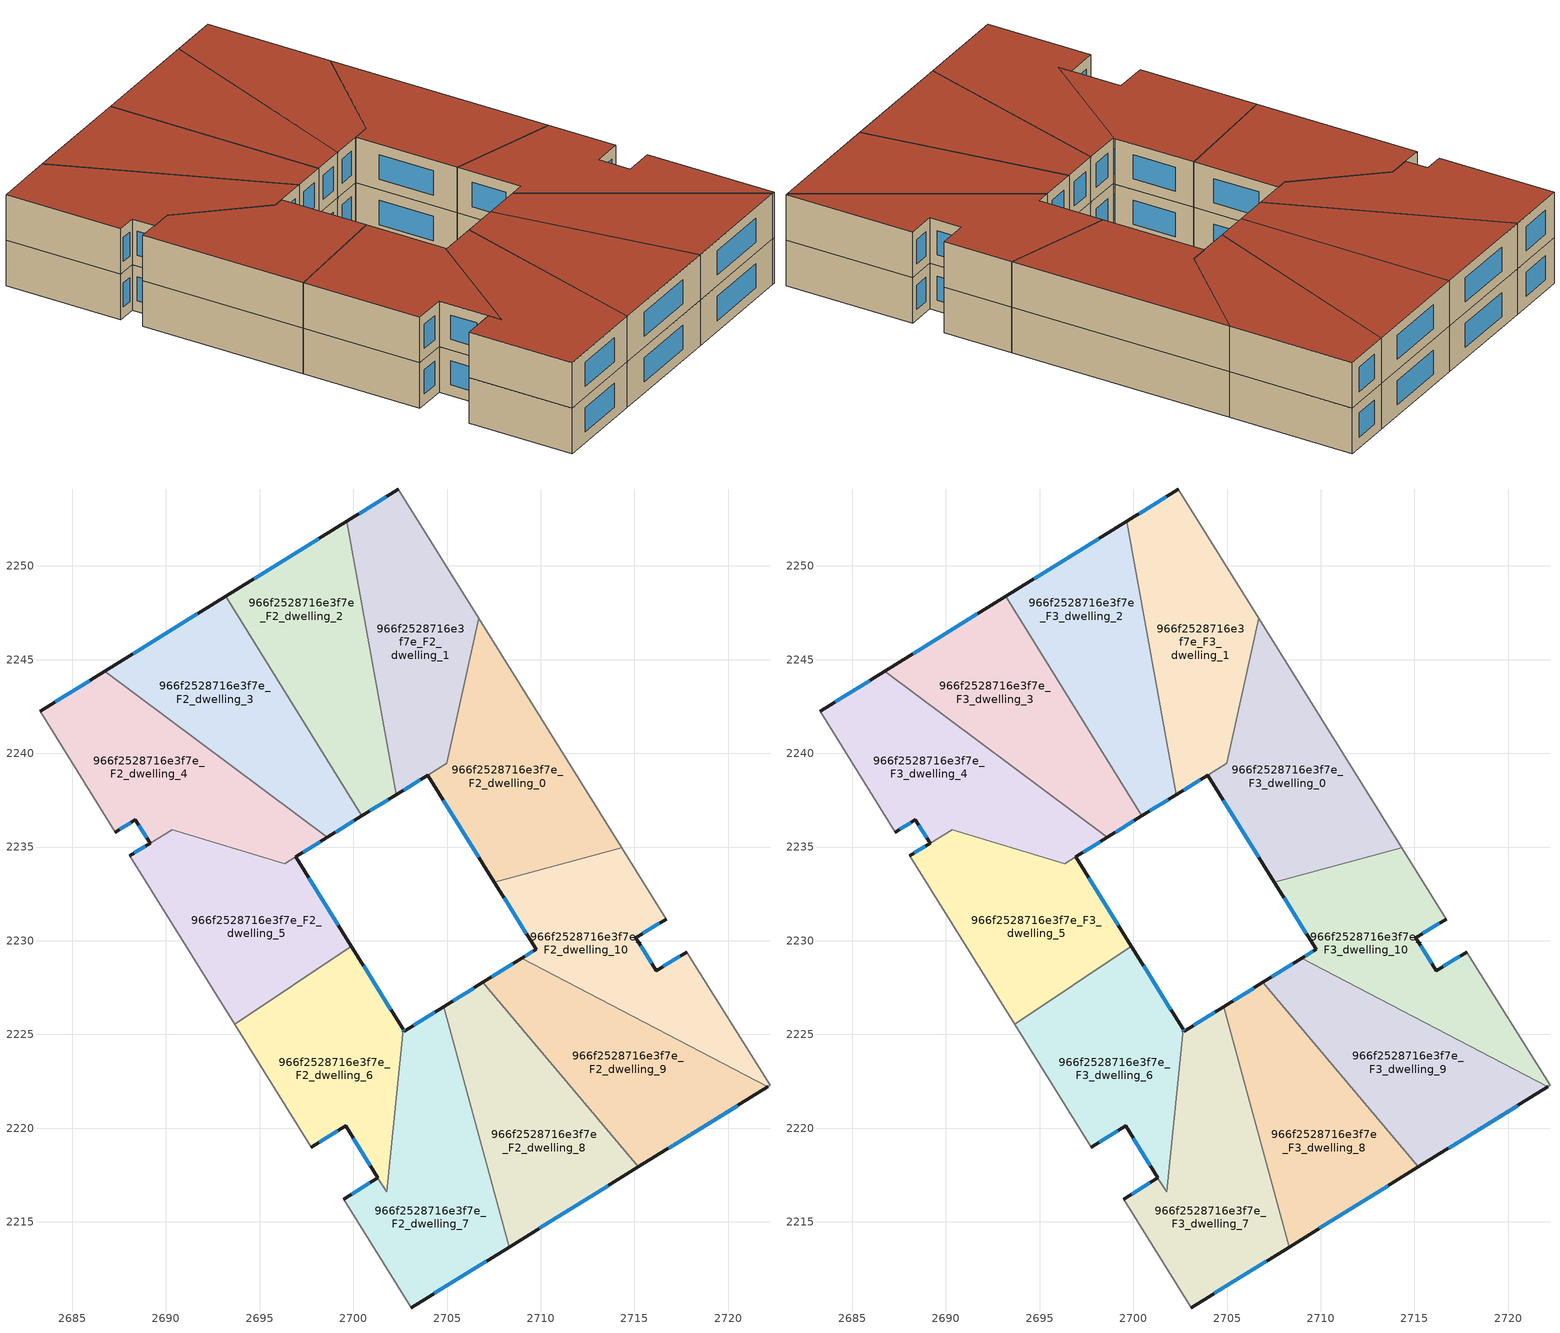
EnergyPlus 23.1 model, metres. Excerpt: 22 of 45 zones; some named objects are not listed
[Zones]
966f2528716e3f7e_F2_dwelling_0
 floor to 966f2528716e3f7e_F1_dwelling_0 (EU_floor_Construction): 2706.69,2247.22 2714.33,2234.95 2707.52,2233.13 2703.96,2238.83 2704.98,2239.47 z6
 wall outside (EU_wall_Construction): 2703.96,2238.83 2707.52,2233.13 z6:9
 wall adiabatic (EU_wall_Construction): 2714.33,2234.95 2706.69,2247.22 z6:9
 wall to 966f2528716e3f7e_F2_dwelling_10 (EU_wall_Construction): 2707.52,2233.13 2714.33,2234.95 z6:9
 wall to 966f2528716e3f7e_F2_dwelling_1 (EU_wall_Construction): 2706.69,2247.22 2704.98,2239.47 2703.96,2238.83 z6:9
 window (EU_Window_Construction): 2704.8,2237.49 2706.68,2234.47 z6.7:8.3
966f2528716e3f7e_F2_dwelling_1
 floor to 966f2528716e3f7e_F1_dwelling_1 (EU_floor_Construction): 2702.41,2254.09 2706.69,2247.22 2704.98,2239.47 2702.29,2237.8 2699.66,2252.38 z6
 wall outside (EU_wall_Construction): 2702.41,2254.09 2699.66,2252.38 / 2702.29,2237.8 2703.96,2238.84 z6:9
 wall to 966f2528716e3f7e_F2_dwelling_2 (EU_wall_Construction): 2699.66,2252.38 2702.29,2237.8 z6:9
 wall adiabatic (EU_wall_Construction): 2706.69,2247.22 2702.41,2254.09 z6:9
 window (EU_Window_Construction): 2701.76,2253.69 2700.3,2252.78 / 2702.68,2238.04 2703.57,2238.59 z6.7:8.3
966f2528716e3f7e_F2_dwelling_10
 floor to 966f2528716e3f7e_F1_dwelling_10 (EU_floor_Construction): 2716.69,2231.16 2715.07,2230.16 2716.16,2228.39 2717.79,2229.4 2722.23,2222.28 2722.12,2222.21 2708.98,2229.06 2709.75,2229.54 2707.52,2233.13 2714.33,2234.95 z6
 wall outside (EU_wall_Construction): 2707.52,2233.13 2709.75,2229.54 2708.98,2229.06 / 2717.79,2229.4 2716.16,2228.39 2715.07,2230.16 2716.69,2231.16 z6:9
 wall adiabatic (EU_wall_Construction): 2722.12,2222.21 2722.23,2222.28 2717.79,2229.4 / 2716.69,2231.16 2714.33,2234.95 z6:9
 wall to 966f2528716e3f7e_F2_dwelling_9 (EU_wall_Construction): 2708.98,2229.06 2722.12,2222.21 z6:9
 window (EU_Window_Construction): 2709.57,2229.43 2709.16,2229.18 / 2708.04,2232.28 2709.23,2230.38 / 2715.45,2230.39 2716.31,2230.92 / 2715.91,2228.81 2715.33,2229.74 / 2717.41,2229.16 2716.55,2228.63 z6.7:8.3
966f2528716e3f7e_F2_dwelling_2
 floor to 966f2528716e3f7e_F1_dwelling_2 (EU_floor_Construction): 2699.66,2252.38 2702.29,2237.8 2700.45,2236.66 2693.2,2248.38 z6
 wall outside (EU_wall_Construction): 2700.45,2236.66 2702.29,2237.8 / 2699.66,2252.38 2693.2,2248.38 z6:9
 wall to 966f2528716e3f7e_F2_dwelling_3 (EU_wall_Construction): 2693.2,2248.38 2700.45,2236.66 z6:9
 window (EU_Window_Construction): 2700.89,2236.93 2701.86,2237.53 / 2698.14,2251.44 2694.71,2249.32 z6.7:8.3
966f2528716e3f7e_F2_dwelling_3
 floor to 966f2528716e3f7e_F1_dwelling_3 (EU_floor_Construction): 2693.2,2248.38 2700.45,2236.66 2698.62,2235.52 2686.73,2244.38 z6
 wall outside (EU_wall_Construction): 2698.62,2235.52 2700.45,2236.66 / 2693.2,2248.38 2686.73,2244.38 z6:9
 wall to 966f2528716e3f7e_F2_dwelling_4 (EU_wall_Construction): 2686.73,2244.38 2698.62,2235.52 z6:9
 window (EU_Window_Construction): 2699.05,2235.79 2700.02,2236.39 / 2691.68,2247.44 2688.25,2245.32 z6.7:8.3
966f2528716e3f7e_F2_dwelling_4
 floor to 966f2528716e3f7e_F1_dwelling_4 (EU_floor_Construction): 2698.62,2235.52 2696.35,2234.12 2690.34,2235.94 2689.16,2235.21 2688.37,2236.46 2687.29,2235.79 2683.28,2242.25 2686.73,2244.38 z6
 wall outside (EU_wall_Construction): 2687.29,2235.79 2688.37,2236.46 2689.16,2235.21 / 2686.73,2244.38 2683.28,2242.25 / 2696.92,2234.47 2698.62,2235.52 z6:9
 wall adiabatic (EU_wall_Construction): 2683.28,2242.25 2687.29,2235.79 z6:9
 wall to 966f2528716e3f7e_F2_dwelling_5 (EU_wall_Construction): 2690.34,2235.93 2696.35,2234.12 2696.92,2234.47 / 2689.16,2235.21 2690.34,2235.94 z6:9
 window (EU_Window_Construction): 2688.56,2236.17 2688.97,2235.5 / 2687.55,2235.95 2688.12,2236.3 / 2685.92,2243.88 2684.09,2242.75 / 2697.32,2234.72 2698.22,2235.28 z6.7:8.3
966f2528716e3f7e_F2_dwelling_5
 floor to 966f2528716e3f7e_F1_dwelling_5 (EU_floor_Construction): 2696.92,2234.47 2699.89,2229.7 2693.67,2225.54 2688.06,2234.54 2690.34,2235.93 2696.35,2234.12 z6
 wall outside (EU_wall_Construction): 2699.89,2229.7 2696.92,2234.47 / 2689.16,2235.21 2688.06,2234.54 z6:9
 wall to 966f2528716e3f7e_F2_dwelling_6 (EU_wall_Construction): 2693.67,2225.54 2699.89,2229.7 z6:9
 wall adiabatic (EU_wall_Construction): 2688.06,2234.54 2693.67,2225.54 z6:9
 window (EU_Window_Construction): 2699.2,2230.82 2697.62,2233.35 / 2688.9,2235.05 2688.32,2234.69 z6.7:8.3
966f2528716e3f7e_F2_dwelling_6
 floor to 966f2528716e3f7e_F1_dwelling_6 (EU_floor_Construction): 2699.89,2229.7 2702.65,2225.28 2701.77,2216.61 2701.31,2217.34 2699.59,2220.12 2697.75,2218.98 2693.67,2225.54 z6
 wall outside (EU_wall_Construction): 2697.75,2218.98 2699.59,2220.12 2701.31,2217.34 / 2702.65,2225.28 2699.89,2229.7 z6:9
 wall adiabatic (EU_wall_Construction): 2693.67,2225.54 2697.75,2218.98 z6:9
 wall to 966f2528716e3f7e_F2_dwelling_7 (EU_wall_Construction): 2701.31,2217.34 2701.77,2216.61 2702.65,2225.28 z6:9
 window (EU_Window_Construction): 2698.18,2219.25 2699.16,2219.85 / 2702,2226.31 2700.54,2228.66 / 2699.99,2219.47 2700.91,2217.99 z6.7:8.3
966f2528716e3f7e_F2_dwelling_7
 floor to 966f2528716e3f7e_F1_dwelling_7 (EU_floor_Construction): 2704.83,2226.49 2708.31,2213.66 2703.09,2210.42 2699.48,2216.21 2701.31,2217.34 2701.77,2216.61 2702.65,2225.28 2702.71,2225.18 z6
 wall outside (EU_wall_Construction): 2704.83,2226.49 2702.71,2225.18 2702.65,2225.28 / 2703.09,2210.42 2708.31,2213.66 / 2701.31,2217.34 2699.48,2216.21 z6:9
 wall to 966f2528716e3f7e_F2_dwelling_8 (EU_wall_Construction): 2708.31,2213.66 2704.83,2226.49 z6:9
 wall adiabatic (EU_wall_Construction): 2699.48,2216.21 2703.09,2210.42 z6:9
 window (EU_Window_Construction): 2702.7,2225.2 2702.67,2225.25 / 2704.33,2226.18 2703.21,2225.49 / 2704.31,2211.18 2707.08,2212.9 / 2700.88,2217.08 2699.91,2216.47 z6.7:8.3
966f2528716e3f7e_F2_dwelling_8
 floor to 966f2528716e3f7e_F1_dwelling_8 (EU_floor_Construction): 2706.91,2227.78 2715.21,2217.94 2708.31,2213.66 2704.83,2226.49 z6
 wall outside (EU_wall_Construction): 2706.91,2227.78 2704.83,2226.49 / 2708.31,2213.66 2715.21,2217.94 z6:9
 wall to 966f2528716e3f7e_F2_dwelling_9 (EU_wall_Construction): 2715.21,2217.94 2706.91,2227.78 z6:9
 window (EU_Window_Construction): 2706.42,2227.48 2705.32,2226.79 / 2709.93,2214.66 2713.59,2216.93 z6.7:8.3
966f2528716e3f7e_F2_dwelling_9
 floor to 966f2528716e3f7e_F1_dwelling_9 (EU_floor_Construction): 2722.12,2222.21 2715.21,2217.94 2706.91,2227.78 2708.98,2229.06 z6
 wall outside (EU_wall_Construction): 2708.98,2229.06 2706.91,2227.78 / 2715.21,2217.94 2722.12,2222.21 z6:9
 window (EU_Window_Construction): 2708.49,2228.76 2707.39,2228.08 / 2716.84,2218.94 2720.5,2221.21 z6.7:8.3
966f2528716e3f7e_F3_dwelling_0
 floor to 966f2528716e3f7e_F2_dwelling_0 (EU_floor_Construction): 2706.69,2247.22 2714.33,2234.95 2707.52,2233.13 2703.96,2238.83 2704.98,2239.47 z9
 wall outside (EU_wall_Construction): 2703.96,2238.83 2707.52,2233.13 z9:12
 wall adiabatic (EU_wall_Construction): 2714.33,2234.95 2706.69,2247.22 z9:12
 wall to 966f2528716e3f7e_F3_dwelling_10 (EU_wall_Construction): 2707.52,2233.13 2714.33,2234.95 z9:12
 wall to 966f2528716e3f7e_F3_dwelling_1 (EU_wall_Construction): 2706.69,2247.22 2704.98,2239.47 2703.96,2238.83 z9:12
 window (EU_Window_Construction): 2704.8,2237.49 2706.68,2234.47 z9.7:11.3
 roof outside (EU_roof_Construction): 2714.33,2234.95 2706.69,2247.22 2704.98,2239.47 2703.96,2238.83 2707.52,2233.13 z12
966f2528716e3f7e_F3_dwelling_1
 floor to 966f2528716e3f7e_F2_dwelling_1 (EU_floor_Construction): 2702.41,2254.09 2706.69,2247.22 2704.98,2239.47 2702.29,2237.8 2699.66,2252.38 z9
 wall outside (EU_wall_Construction): 2702.41,2254.09 2699.66,2252.38 / 2702.29,2237.8 2703.96,2238.84 z9:12
 wall to 966f2528716e3f7e_F3_dwelling_2 (EU_wall_Construction): 2699.66,2252.38 2702.29,2237.8 z9:12
 wall adiabatic (EU_wall_Construction): 2706.69,2247.22 2702.41,2254.09 z9:12
 window (EU_Window_Construction): 2701.76,2253.69 2700.3,2252.78 / 2702.68,2238.04 2703.57,2238.59 z9.7:11.3
 roof outside (EU_roof_Construction): 2704.98,2239.47 2706.69,2247.22 2702.41,2254.09 2699.66,2252.38 2702.29,2237.8 z12
966f2528716e3f7e_F3_dwelling_10
 floor to 966f2528716e3f7e_F2_dwelling_10 (EU_floor_Construction): 2716.69,2231.16 2715.07,2230.16 2716.16,2228.39 2717.79,2229.4 2722.23,2222.28 2722.12,2222.21 2708.98,2229.06 2709.75,2229.54 2707.52,2233.13 2714.33,2234.95 z9
 wall outside (EU_wall_Construction): 2707.52,2233.13 2709.75,2229.54 2708.98,2229.06 / 2717.79,2229.4 2716.16,2228.39 2715.07,2230.16 2716.69,2231.16 z9:12
 wall adiabatic (EU_wall_Construction): 2722.12,2222.21 2722.23,2222.28 2717.79,2229.4 / 2716.69,2231.16 2714.33,2234.95 z9:12
 wall to 966f2528716e3f7e_F3_dwelling_9 (EU_wall_Construction): 2708.98,2229.06 2722.12,2222.21 z9:12
 window (EU_Window_Construction): 2709.57,2229.43 2709.16,2229.18 / 2708.04,2232.28 2709.23,2230.38 / 2715.45,2230.39 2716.31,2230.92 / 2715.91,2228.81 2715.33,2229.74 / 2717.41,2229.16 2716.55,2228.63 z9.7:11.3
 roof outside (EU_roof_Construction): 2722.23,2222.28 2717.79,2229.4 2716.16,2228.39 2715.07,2230.16 2716.69,2231.16 2714.33,2234.95 2707.52,2233.13 2709.75,2229.54 2708.98,2229.06 2722.12,2222.21 z12
966f2528716e3f7e_F3_dwelling_2
 floor to 966f2528716e3f7e_F2_dwelling_2 (EU_floor_Construction): 2699.66,2252.38 2702.29,2237.8 2700.45,2236.66 2693.2,2248.38 z9
 wall outside (EU_wall_Construction): 2700.45,2236.66 2702.29,2237.8 / 2699.66,2252.38 2693.2,2248.38 z9:12
 wall to 966f2528716e3f7e_F3_dwelling_3 (EU_wall_Construction): 2693.2,2248.38 2700.45,2236.66 z9:12
 window (EU_Window_Construction): 2700.89,2236.93 2701.86,2237.53 / 2698.14,2251.44 2694.71,2249.32 z9.7:11.3
 roof outside (EU_roof_Construction): 2702.29,2237.8 2699.66,2252.38 2693.2,2248.38 2700.45,2236.66 z12
966f2528716e3f7e_F3_dwelling_3
 floor to 966f2528716e3f7e_F2_dwelling_3 (EU_floor_Construction): 2693.2,2248.38 2700.45,2236.66 2698.62,2235.52 2686.73,2244.38 z9
 wall outside (EU_wall_Construction): 2698.62,2235.52 2700.45,2236.66 / 2693.2,2248.38 2686.73,2244.38 z9:12
 wall to 966f2528716e3f7e_F3_dwelling_4 (EU_wall_Construction): 2686.73,2244.38 2698.62,2235.52 z9:12
 window (EU_Window_Construction): 2699.05,2235.79 2700.02,2236.39 / 2691.68,2247.44 2688.25,2245.32 z9.7:11.3
 roof outside (EU_roof_Construction): 2700.45,2236.66 2693.2,2248.38 2686.73,2244.38 2698.62,2235.52 z12
966f2528716e3f7e_F3_dwelling_4
 floor to 966f2528716e3f7e_F2_dwelling_4 (EU_floor_Construction): 2698.62,2235.52 2696.35,2234.12 2690.34,2235.94 2689.16,2235.21 2688.37,2236.46 2687.29,2235.79 2683.28,2242.25 2686.73,2244.38 z9
 wall outside (EU_wall_Construction): 2687.29,2235.79 2688.37,2236.46 2689.16,2235.21 / 2686.73,2244.38 2683.28,2242.25 / 2696.92,2234.47 2698.62,2235.52 z9:12
 wall adiabatic (EU_wall_Construction): 2683.28,2242.25 2687.29,2235.79 z9:12
 wall to 966f2528716e3f7e_F3_dwelling_5 (EU_wall_Construction): 2690.34,2235.93 2696.35,2234.12 2696.92,2234.47 / 2689.16,2235.21 2690.34,2235.94 z9:12
 window (EU_Window_Construction): 2688.56,2236.17 2688.97,2235.5 / 2687.55,2235.95 2688.12,2236.3 / 2685.92,2243.88 2684.09,2242.75 / 2697.32,2234.72 2698.22,2235.28 z9.7:11.3
 roof outside (EU_roof_Construction): 2698.62,2235.52 2686.73,2244.38 2683.28,2242.25 2687.29,2235.79 2688.37,2236.46 2689.16,2235.21 2690.34,2235.94 2696.35,2234.12 z12
966f2528716e3f7e_F3_dwelling_5
 floor to 966f2528716e3f7e_F2_dwelling_5 (EU_floor_Construction): 2696.92,2234.47 2699.89,2229.7 2693.67,2225.54 2688.06,2234.54 2690.34,2235.93 2696.35,2234.12 z9
 wall outside (EU_wall_Construction): 2699.89,2229.7 2696.92,2234.47 / 2689.16,2235.21 2688.06,2234.54 z9:12
 wall to 966f2528716e3f7e_F3_dwelling_6 (EU_wall_Construction): 2693.67,2225.54 2699.89,2229.7 z9:12
 wall adiabatic (EU_wall_Construction): 2688.06,2234.54 2693.67,2225.54 z9:12
 window (EU_Window_Construction): 2699.2,2230.82 2697.62,2233.35 / 2688.9,2235.05 2688.32,2234.69 z9.7:11.3
 roof outside (EU_roof_Construction): 2699.89,2229.7 2696.92,2234.47 2696.35,2234.12 2690.34,2235.93 2688.06,2234.54 2693.67,2225.54 z12
966f2528716e3f7e_F3_dwelling_6
 floor to 966f2528716e3f7e_F2_dwelling_6 (EU_floor_Construction): 2699.89,2229.7 2702.65,2225.28 2701.77,2216.61 2701.31,2217.34 2699.59,2220.12 2697.75,2218.98 2693.67,2225.54 z9
 wall outside (EU_wall_Construction): 2697.75,2218.98 2699.59,2220.12 2701.31,2217.34 / 2702.65,2225.28 2699.89,2229.7 z9:12
 wall adiabatic (EU_wall_Construction): 2693.67,2225.54 2697.75,2218.98 z9:12
 wall to 966f2528716e3f7e_F3_dwelling_7 (EU_wall_Construction): 2701.31,2217.34 2701.77,2216.61 2702.65,2225.28 z9:12
 window (EU_Window_Construction): 2698.18,2219.25 2699.16,2219.85 / 2702,2226.31 2700.54,2228.66 / 2699.99,2219.47 2700.91,2217.99 z9.7:11.3
 roof outside (EU_roof_Construction): 2701.77,2216.61 2702.65,2225.28 2699.89,2229.7 2693.67,2225.54 2697.75,2218.98 2699.59,2220.12 2701.31,2217.34 z12
966f2528716e3f7e_F3_dwelling_7
 floor to 966f2528716e3f7e_F2_dwelling_7 (EU_floor_Construction): 2704.83,2226.49 2708.31,2213.66 2703.09,2210.42 2699.48,2216.21 2701.31,2217.34 2701.77,2216.61 2702.65,2225.28 2702.71,2225.18 z9
 wall outside (EU_wall_Construction): 2704.83,2226.49 2702.71,2225.18 2702.65,2225.28 / 2703.09,2210.42 2708.31,2213.66 / 2701.31,2217.34 2699.48,2216.21 z9:12
 wall to 966f2528716e3f7e_F3_dwelling_8 (EU_wall_Construction): 2708.31,2213.66 2704.83,2226.49 z9:12
 wall adiabatic (EU_wall_Construction): 2699.48,2216.21 2703.09,2210.42 z9:12
 window (EU_Window_Construction): 2702.7,2225.2 2702.67,2225.25 / 2704.33,2226.18 2703.21,2225.49 / 2704.31,2211.18 2707.08,2212.9 / 2700.88,2217.08 2699.91,2216.47 z9.7:11.3
 roof outside (EU_roof_Construction): 2708.31,2213.66 2704.83,2226.49 2702.71,2225.18 2702.65,2225.28 2701.77,2216.61 2701.32,2217.34 2699.48,2216.21 2703.09,2210.42 z12
966f2528716e3f7e_F3_dwelling_8
 floor to 966f2528716e3f7e_F2_dwelling_8 (EU_floor_Construction): 2706.91,2227.78 2715.21,2217.94 2708.31,2213.66 2704.83,2226.49 z9
 wall outside (EU_wall_Construction): 2706.91,2227.78 2704.83,2226.49 / 2708.31,2213.66 2715.21,2217.94 z9:12
 wall to 966f2528716e3f7e_F3_dwelling_9 (EU_wall_Construction): 2715.21,2217.94 2706.91,2227.78 z9:12
 window (EU_Window_Construction): 2706.42,2227.48 2705.32,2226.79 / 2709.93,2214.66 2713.59,2216.93 z9.7:11.3
 roof outside (EU_roof_Construction): 2715.21,2217.94 2706.91,2227.78 2704.83,2226.49 2708.31,2213.66 z12
966f2528716e3f7e_F3_dwelling_9
 floor to 966f2528716e3f7e_F2_dwelling_9 (EU_floor_Construction): 2722.12,2222.21 2715.21,2217.94 2706.91,2227.78 2708.98,2229.06 z9
 wall outside (EU_wall_Construction): 2708.98,2229.06 2706.91,2227.78 / 2715.21,2217.94 2722.12,2222.21 z9:12
 window (EU_Window_Construction): 2708.49,2228.76 2707.39,2228.08 / 2716.84,2218.94 2720.5,2221.21 z9.7:11.3
 roof outside (EU_roof_Construction): 2722.12,2222.21 2708.98,2229.06 2706.91,2227.78 2715.21,2217.94 z12
[Building]
EU S2 Campaign: North Axis=0; Terrain=City; Solar Distribution=FullExterior
[Site:Location]
Budapest.Ferenc.Liszt.Intl.AP: Latitude=47.437; Longitude=19.256; Time Zone=1; Elevation=185
[SizingPeriod:WeatherFileDays]
AnnualSizingPeriod: Begin Month=1; Begin Day of Month=1; End Month=12; End Day of Month=31; Day of Week for Start Day=Monday; Use Weather File Daylight Saving Period=No; Use Weather File Rain and Snow Indicators=No
[MATERIAL]
EU_InternalMass_Material: Roughness=MediumRough; Thickness=0.1; Conductivity=1; Density=1800; Specific Heat=900; Thermal Absorptance=0.9; Solar Absorptance=0.7; Visible Absorptance=0.7
[MATERIAL:NOMASS] Roughness=MediumRough; Thermal Absorptance=0.9; Solar Absorptance=0.7; Visible Absorptance=0.7
Name | Thermal Resistance
EU_wall_NoMass | 0.832559
EU_roof_NoMass | 1.39638
EU_floor_NoMass | 0.872794
[WINDOWMATERIAL:SIMPLEGLAZINGSYSTEM]
EU_Window_SimpleGlazing: UFactor=2.79869; Solar Heat Gain Coefficient=0.75; Visible Transmittance=0.75
[CONSTRUCTION]
EU_wall_Construction: EU_wall_NoMass
EU_roof_Construction: EU_roof_NoMass
EU_floor_Construction: EU_floor_NoMass
EU_Window_Construction: EU_Window_SimpleGlazing
EU_InternalMass_Construction: EU_InternalMass_Material
[ZONE] Type=1; Multiplier=1; Ceiling Height=autocalculate; Floor Area=autocalculate; Part of Total Floor Area=Yes
Name | Volume
966f2528716e3f7e_F2_dwelling_0; 966f2528716e3f7e_F3_dwelling_0 | 204.092
966f2528716e3f7e_F2_dwelling_1; 966f2528716e3f7e_F3_dwelling_1 | 199.625
966f2528716e3f7e_F2_dwelling_10; 966f2528716e3f7e_F3_dwelling_10 | 201.852
966f2528716e3f7e_F2_dwelling_2; 966f2528716e3f7e_F3_dwelling_2 | 201.874
966f2528716e3f7e_F2_dwelling_3; 966f2528716e3f7e_F3_dwelling_3 | 201.875
966f2528716e3f7e_F2_dwelling_4; 966f2528716e3f7e_F3_dwelling_4 | 207.517
966f2528716e3f7e_F2_dwelling_5; 966f2528716e3f7e_F3_dwelling_5 | 196.188
966f2528716e3f7e_F2_dwelling_6; 966f2528716e3f7e_F3_dwelling_6 | 187.32
966f2528716e3f7e_F2_dwelling_7; 966f2528716e3f7e_F3_dwelling_7 | 216.445
966f2528716e3f7e_F2_dwelling_8; 966f2528716e3f7e_F3_dwelling_8 | 201.84
966f2528716e3f7e_F2_dwelling_9; 966f2528716e3f7e_F3_dwelling_9 | 201.892
[INTERNALMASS] Construction=EU_InternalMass_Construction
Name | Zone or ZoneList | Surface Area
966f2528716e3f7e_F2_dwelling_0_EU_InternalMass | 966f2528716e3f7e_F2_dwelling_0 | 68.0323
966f2528716e3f7e_F2_dwelling_1_EU_InternalMass | 966f2528716e3f7e_F2_dwelling_1 | 66.5468
966f2528716e3f7e_F2_dwelling_2_EU_InternalMass | 966f2528716e3f7e_F2_dwelling_2 | 67.2912
966f2528716e3f7e_F2_dwelling_3_EU_InternalMass | 966f2528716e3f7e_F2_dwelling_3 | 67.2915
966f2528716e3f7e_F2_dwelling_4_EU_InternalMass | 966f2528716e3f7e_F2_dwelling_4 | 69.1691
966f2528716e3f7e_F2_dwelling_5_EU_InternalMass | 966f2528716e3f7e_F2_dwelling_5 | 65.4026
966f2528716e3f7e_F2_dwelling_6_EU_InternalMass | 966f2528716e3f7e_F2_dwelling_6 | 62.4379
966f2528716e3f7e_F2_dwelling_7_EU_InternalMass | 966f2528716e3f7e_F2_dwelling_7 | 72.1493
966f2528716e3f7e_F2_dwelling_8_EU_InternalMass | 966f2528716e3f7e_F2_dwelling_8 | 67.2802
966f2528716e3f7e_F2_dwelling_9_EU_InternalMass | 966f2528716e3f7e_F2_dwelling_9 | 67.2973
966f2528716e3f7e_F2_dwelling_10_EU_InternalMass | 966f2528716e3f7e_F2_dwelling_10 | 67.2837
966f2528716e3f7e_F3_dwelling_0_EU_InternalMass | 966f2528716e3f7e_F3_dwelling_0 | 68.0323
966f2528716e3f7e_F3_dwelling_1_EU_InternalMass | 966f2528716e3f7e_F3_dwelling_1 | 66.5468
966f2528716e3f7e_F3_dwelling_2_EU_InternalMass | 966f2528716e3f7e_F3_dwelling_2 | 67.2912
966f2528716e3f7e_F3_dwelling_3_EU_InternalMass | 966f2528716e3f7e_F3_dwelling_3 | 67.2915
966f2528716e3f7e_F3_dwelling_4_EU_InternalMass | 966f2528716e3f7e_F3_dwelling_4 | 69.1691
966f2528716e3f7e_F3_dwelling_5_EU_InternalMass | 966f2528716e3f7e_F3_dwelling_5 | 65.4026
966f2528716e3f7e_F3_dwelling_6_EU_InternalMass | 966f2528716e3f7e_F3_dwelling_6 | 62.4379
966f2528716e3f7e_F3_dwelling_7_EU_InternalMass | 966f2528716e3f7e_F3_dwelling_7 | 72.1493
966f2528716e3f7e_F3_dwelling_8_EU_InternalMass | 966f2528716e3f7e_F3_dwelling_8 | 67.2802
966f2528716e3f7e_F3_dwelling_9_EU_InternalMass | 966f2528716e3f7e_F3_dwelling_9 | 67.2973
966f2528716e3f7e_F3_dwelling_10_EU_InternalMass | 966f2528716e3f7e_F3_dwelling_10 | 67.2837
[OTHEREQUIPMENT] Fuel Type=Electricity; Design Level Calculation Method=Watts/Area; Power per Zone Floor Area=1; Fraction Latent=0; Fraction Radiant=0; Fraction Lost=0; Carbon Dioxide Generation Rate=0; EndUse Subcategory=EU_Step8_InternalGains
Name | Zone or ZoneList or Space or SpaceList | Schedule
EU_Step8_InternalGain_966f2528716e3f7e_F2_dwelling_0_f000 | 966f2528716e3f7e_F2_dwelling_0 | EU_Step8_GainSchedule_966f2528716e3f7e_F2_dwelling_0_f000
EU_Step8_InternalGain_966f2528716e3f7e_F2_dwelling_1_f000 | 966f2528716e3f7e_F2_dwelling_1 | EU_Step8_GainSchedule_966f2528716e3f7e_F2_dwelling_1_f000
EU_Step8_InternalGain_966f2528716e3f7e_F2_dwelling_2_f000 | 966f2528716e3f7e_F2_dwelling_2 | EU_Step8_GainSchedule_966f2528716e3f7e_F2_dwelling_2_f000
EU_Step8_InternalGain_966f2528716e3f7e_F2_dwelling_3_f000 | 966f2528716e3f7e_F2_dwelling_3 | EU_Step8_GainSchedule_966f2528716e3f7e_F2_dwelling_3_f000
EU_Step8_InternalGain_966f2528716e3f7e_F2_dwelling_4_f000 | 966f2528716e3f7e_F2_dwelling_4 | EU_Step8_GainSchedule_966f2528716e3f7e_F2_dwelling_4_f000
EU_Step8_InternalGain_966f2528716e3f7e_F2_dwelling_5_f000 | 966f2528716e3f7e_F2_dwelling_5 | EU_Step8_GainSchedule_966f2528716e3f7e_F2_dwelling_5_f000
EU_Step8_InternalGain_966f2528716e3f7e_F2_dwelling_6_f000 | 966f2528716e3f7e_F2_dwelling_6 | EU_Step8_GainSchedule_966f2528716e3f7e_F2_dwelling_6_f000
EU_Step8_InternalGain_966f2528716e3f7e_F2_dwelling_7_f000 | 966f2528716e3f7e_F2_dwelling_7 | EU_Step8_GainSchedule_966f2528716e3f7e_F2_dwelling_7_f000
EU_Step8_InternalGain_966f2528716e3f7e_F2_dwelling_8_f000 | 966f2528716e3f7e_F2_dwelling_8 | EU_Step8_GainSchedule_966f2528716e3f7e_F2_dwelling_8_f000
EU_Step8_InternalGain_966f2528716e3f7e_F2_dwelling_9_f000 | 966f2528716e3f7e_F2_dwelling_9 | EU_Step8_GainSchedule_966f2528716e3f7e_F2_dwelling_9_f000
EU_Step8_InternalGain_966f2528716e3f7e_F2_dwelling_10_f000 | 966f2528716e3f7e_F2_dwelling_10 | EU_Step8_GainSchedule_966f2528716e3f7e_F2_dwelling_10_f000
EU_Step8_InternalGain_966f2528716e3f7e_F3_dwelling_0_f000 | 966f2528716e3f7e_F3_dwelling_0 | EU_Step8_GainSchedule_966f2528716e3f7e_F3_dwelling_0_f000
EU_Step8_InternalGain_966f2528716e3f7e_F3_dwelling_1_f000 | 966f2528716e3f7e_F3_dwelling_1 | EU_Step8_GainSchedule_966f2528716e3f7e_F3_dwelling_1_f000
EU_Step8_InternalGain_966f2528716e3f7e_F3_dwelling_2_f000 | 966f2528716e3f7e_F3_dwelling_2 | EU_Step8_GainSchedule_966f2528716e3f7e_F3_dwelling_2_f000
EU_Step8_InternalGain_966f2528716e3f7e_F3_dwelling_3_f000 | 966f2528716e3f7e_F3_dwelling_3 | EU_Step8_GainSchedule_966f2528716e3f7e_F3_dwelling_3_f000
EU_Step8_InternalGain_966f2528716e3f7e_F3_dwelling_4_f000 | 966f2528716e3f7e_F3_dwelling_4 | EU_Step8_GainSchedule_966f2528716e3f7e_F3_dwelling_4_f000
EU_Step8_InternalGain_966f2528716e3f7e_F3_dwelling_5_f000 | 966f2528716e3f7e_F3_dwelling_5 | EU_Step8_GainSchedule_966f2528716e3f7e_F3_dwelling_5_f000
EU_Step8_InternalGain_966f2528716e3f7e_F3_dwelling_6_f000 | 966f2528716e3f7e_F3_dwelling_6 | EU_Step8_GainSchedule_966f2528716e3f7e_F3_dwelling_6_f000
EU_Step8_InternalGain_966f2528716e3f7e_F3_dwelling_7_f000 | 966f2528716e3f7e_F3_dwelling_7 | EU_Step8_GainSchedule_966f2528716e3f7e_F3_dwelling_7_f000
EU_Step8_InternalGain_966f2528716e3f7e_F3_dwelling_8_f000 | 966f2528716e3f7e_F3_dwelling_8 | EU_Step8_GainSchedule_966f2528716e3f7e_F3_dwelling_8_f000
EU_Step8_InternalGain_966f2528716e3f7e_F3_dwelling_9_f000 | 966f2528716e3f7e_F3_dwelling_9 | EU_Step8_GainSchedule_966f2528716e3f7e_F3_dwelling_9_f000
EU_Step8_InternalGain_966f2528716e3f7e_F3_dwelling_10_f000 | 966f2528716e3f7e_F3_dwelling_10 | EU_Step8_GainSchedule_966f2528716e3f7e_F3_dwelling_10_f000
[ZONEVENTILATION:DESIGNFLOWRATE] Schedule=EU_AlwaysOn; Design Flow Rate Calculation Method=AirChanges/Hour; Air Changes per Hour=0.475469; Ventilation Type=Natural; Fan Pressure Rise=0; Fan Total Efficiency=1; Constant Term Coefficient=1; Temperature Term Coefficient=0; Velocity Term Coefficient=0; Velocity Squared Term Coefficient=0; Minimum Indoor Temperature=-100; Maximum Indoor Temperature=100; Delta Temperature=-100; Minimum Outdoor Temperature=-100; Maximum Outdoor Temperature=100; Maximum Wind Speed=40
Name | Zone or ZoneList or Space or SpaceList
EU_ConstantAir_966f2528716e3f7e_F2_dwelling_0 | 966f2528716e3f7e_F2_dwelling_0
EU_ConstantAir_966f2528716e3f7e_F2_dwelling_1 | 966f2528716e3f7e_F2_dwelling_1
EU_ConstantAir_966f2528716e3f7e_F2_dwelling_2 | 966f2528716e3f7e_F2_dwelling_2
EU_ConstantAir_966f2528716e3f7e_F2_dwelling_3 | 966f2528716e3f7e_F2_dwelling_3
EU_ConstantAir_966f2528716e3f7e_F2_dwelling_4 | 966f2528716e3f7e_F2_dwelling_4
EU_ConstantAir_966f2528716e3f7e_F2_dwelling_5 | 966f2528716e3f7e_F2_dwelling_5
EU_ConstantAir_966f2528716e3f7e_F2_dwelling_6 | 966f2528716e3f7e_F2_dwelling_6
EU_ConstantAir_966f2528716e3f7e_F2_dwelling_7 | 966f2528716e3f7e_F2_dwelling_7
EU_ConstantAir_966f2528716e3f7e_F2_dwelling_8 | 966f2528716e3f7e_F2_dwelling_8
EU_ConstantAir_966f2528716e3f7e_F2_dwelling_9 | 966f2528716e3f7e_F2_dwelling_9
EU_ConstantAir_966f2528716e3f7e_F2_dwelling_10 | 966f2528716e3f7e_F2_dwelling_10
EU_ConstantAir_966f2528716e3f7e_F3_dwelling_0 | 966f2528716e3f7e_F3_dwelling_0
EU_ConstantAir_966f2528716e3f7e_F3_dwelling_1 | 966f2528716e3f7e_F3_dwelling_1
EU_ConstantAir_966f2528716e3f7e_F3_dwelling_2 | 966f2528716e3f7e_F3_dwelling_2
EU_ConstantAir_966f2528716e3f7e_F3_dwelling_3 | 966f2528716e3f7e_F3_dwelling_3
EU_ConstantAir_966f2528716e3f7e_F3_dwelling_4 | 966f2528716e3f7e_F3_dwelling_4
EU_ConstantAir_966f2528716e3f7e_F3_dwelling_5 | 966f2528716e3f7e_F3_dwelling_5
EU_ConstantAir_966f2528716e3f7e_F3_dwelling_6 | 966f2528716e3f7e_F3_dwelling_6
EU_ConstantAir_966f2528716e3f7e_F3_dwelling_7 | 966f2528716e3f7e_F3_dwelling_7
EU_ConstantAir_966f2528716e3f7e_F3_dwelling_8 | 966f2528716e3f7e_F3_dwelling_8
EU_ConstantAir_966f2528716e3f7e_F3_dwelling_9 | 966f2528716e3f7e_F3_dwelling_9
EU_ConstantAir_966f2528716e3f7e_F3_dwelling_10 | 966f2528716e3f7e_F3_dwelling_10
[HVACTEMPLATE:ZONE:IDEALLOADSAIRSYSTEM] System Availability Schedule=EU_AlwaysOn; Maximum Heating Supply Air Temperature=50; Minimum Cooling Supply Air Temperature=13; Maximum Heating Supply Air Humidity Ratio=0.0156; Minimum Cooling Supply Air Humidity Ratio=0.0077; Heating Limit=NoLimit; Cooling Limit=NoLimit; Heating Availability Schedule=EU_AlwaysOn; Cooling Availability Schedule=EU_CoolingOff; Dehumidification Control Type=ConstantSensibleHeatRatio; Cooling Sensible Heat Ratio=0.7; Dehumidification Setpoint=60; Humidification Control Type=None; Humidification Setpoint=30; Outdoor Air Method=None; Outdoor Air Flow Rate per Person=0.00944; Outdoor Air Flow Rate per Zone Floor Area=0; Outdoor Air Flow Rate per Zone=0; Demand Controlled Ventilation Type=None; Outdoor Air Economizer Type=NoEconomizer; Heat Recovery Type=None; Sensible Heat Recovery Effectiveness=0.7; Latent Heat Recovery Effectiveness=0.65
Name | Template Thermostat
966f2528716e3f7e_F2_dwelling_0 | EU_HeatOnly_966f2528716e3f7e_F2_dwelling_0
966f2528716e3f7e_F2_dwelling_1 | EU_HeatOnly_966f2528716e3f7e_F2_dwelling_1
966f2528716e3f7e_F2_dwelling_2 | EU_HeatOnly_966f2528716e3f7e_F2_dwelling_2
966f2528716e3f7e_F2_dwelling_3 | EU_HeatOnly_966f2528716e3f7e_F2_dwelling_3
966f2528716e3f7e_F2_dwelling_4 | EU_HeatOnly_966f2528716e3f7e_F2_dwelling_4
966f2528716e3f7e_F2_dwelling_5 | EU_HeatOnly_966f2528716e3f7e_F2_dwelling_5
966f2528716e3f7e_F2_dwelling_6 | EU_HeatOnly_966f2528716e3f7e_F2_dwelling_6
966f2528716e3f7e_F2_dwelling_7 | EU_HeatOnly_966f2528716e3f7e_F2_dwelling_7
966f2528716e3f7e_F2_dwelling_8 | EU_HeatOnly_966f2528716e3f7e_F2_dwelling_8
966f2528716e3f7e_F2_dwelling_9 | EU_HeatOnly_966f2528716e3f7e_F2_dwelling_9
966f2528716e3f7e_F2_dwelling_10 | EU_HeatOnly_966f2528716e3f7e_F2_dwelling_10
966f2528716e3f7e_F3_dwelling_0 | EU_HeatOnly_966f2528716e3f7e_F3_dwelling_0
966f2528716e3f7e_F3_dwelling_1 | EU_HeatOnly_966f2528716e3f7e_F3_dwelling_1
966f2528716e3f7e_F3_dwelling_2 | EU_HeatOnly_966f2528716e3f7e_F3_dwelling_2
966f2528716e3f7e_F3_dwelling_3 | EU_HeatOnly_966f2528716e3f7e_F3_dwelling_3
966f2528716e3f7e_F3_dwelling_4 | EU_HeatOnly_966f2528716e3f7e_F3_dwelling_4
966f2528716e3f7e_F3_dwelling_5 | EU_HeatOnly_966f2528716e3f7e_F3_dwelling_5
966f2528716e3f7e_F3_dwelling_6 | EU_HeatOnly_966f2528716e3f7e_F3_dwelling_6
966f2528716e3f7e_F3_dwelling_7 | EU_HeatOnly_966f2528716e3f7e_F3_dwelling_7
966f2528716e3f7e_F3_dwelling_8 | EU_HeatOnly_966f2528716e3f7e_F3_dwelling_8
966f2528716e3f7e_F3_dwelling_9 | EU_HeatOnly_966f2528716e3f7e_F3_dwelling_9
966f2528716e3f7e_F3_dwelling_10 | EU_HeatOnly_966f2528716e3f7e_F3_dwelling_10
[SIZING:ZONE] Zone Cooling Design Supply Air Temperature Input Method=SupplyAirTemperature; Zone Cooling Design Supply Air Temperature=13; Zone Heating Design Supply Air Temperature Input Method=SupplyAirTemperature; Zone Heating Design Supply Air Temperature=50; Zone Cooling Design Supply Air Humidity Ratio=0.008; Zone Heating Design Supply Air Humidity Ratio=0.008; Cooling Design Air Flow Method=DesignDay; Cooling Design Air Flow Rate=0; Cooling Minimum Air Flow per Zone Floor Area=0.000762; Cooling Minimum Air Flow=0; Cooling Minimum Air Flow Fraction=0.2; Heating Design Air Flow Method=DesignDay; Heating Design Air Flow Rate=0; Heating Maximum Air Flow per Zone Floor Area=0.002032; Heating Maximum Air Flow=0.141576; Heating Maximum Air Flow Fraction=0.3; Account for Dedicated Outdoor Air System=No; Dedicated Outdoor Air System Control Strategy=NeutralSupplyAir; Dedicated Outdoor Air Low Setpoint Temperature for Design=autosize; Dedicated Outdoor Air High Setpoint Temperature for Design=autosize; Zone Load Sizing Method=Sensible Load Only No Latent Load; Zone Latent Cooling Design Supply Air Humidity Ratio Input Method=HumidityRatioDifference; Zone Cooling Design Supply Air Humidity Ratio Difference=0.005; Zone Latent Heating Design Supply Air Humidity Ratio Input Method=HumidityRatioDifference; Zone Humidification Design Supply Air Humidity Ratio Difference=0.005
966f2528716e3f7e_F2_dwelling_0; 966f2528716e3f7e_F2_dwelling_1; 966f2528716e3f7e_F2_dwelling_2; 966f2528716e3f7e_F2_dwelling_3; 966f2528716e3f7e_F2_dwelling_4; 966f2528716e3f7e_F2_dwelling_5; 966f2528716e3f7e_F2_dwelling_6; 966f2528716e3f7e_F2_dwelling_7; 966f2528716e3f7e_F2_dwelling_8; 966f2528716e3f7e_F2_dwelling_9; 966f2528716e3f7e_F2_dwelling_10; 966f2528716e3f7e_F3_dwelling_0; 966f2528716e3f7e_F3_dwelling_1; 966f2528716e3f7e_F3_dwelling_2; 966f2528716e3f7e_F3_dwelling_3; 966f2528716e3f7e_F3_dwelling_4; 966f2528716e3f7e_F3_dwelling_5; 966f2528716e3f7e_F3_dwelling_6; 966f2528716e3f7e_F3_dwelling_7; 966f2528716e3f7e_F3_dwelling_8; 966f2528716e3f7e_F3_dwelling_9; 966f2528716e3f7e_F3_dwelling_10
[SCHEDULE:CONSTANT]
Name | Hourly Value
EU_AlwaysOn | 1
EU_CoolingOff | 0
[SCHEDULE:FILE] Column Number=1; Rows to Skip at Top=0; Number of Hours of Data=8760; Column Separator=Comma; Interpolate to Timestep=No; Minutes per Item=60; Adjust Schedule for Daylight Savings=Yes
Name | File
EU_Step8_GainSchedule_966f2528716e3f7e_F2_dwelling_0_f000 | ../../schedules/966f2528716e3f7e/966f2528716e3f7e_F2_dwelling_0_f000_gain.csv
EU_Step8_GainSchedule_966f2528716e3f7e_F2_dwelling_1_f000 | ../../schedules/966f2528716e3f7e/966f2528716e3f7e_F2_dwelling_1_f000_gain.csv
EU_Step8_GainSchedule_966f2528716e3f7e_F2_dwelling_2_f000 | ../../schedules/966f2528716e3f7e/966f2528716e3f7e_F2_dwelling_2_f000_gain.csv
EU_Step8_GainSchedule_966f2528716e3f7e_F2_dwelling_3_f000 | ../../schedules/966f2528716e3f7e/966f2528716e3f7e_F2_dwelling_3_f000_gain.csv
EU_Step8_GainSchedule_966f2528716e3f7e_F2_dwelling_4_f000 | ../../schedules/966f2528716e3f7e/966f2528716e3f7e_F2_dwelling_4_f000_gain.csv
EU_Step8_GainSchedule_966f2528716e3f7e_F2_dwelling_5_f000 | ../../schedules/966f2528716e3f7e/966f2528716e3f7e_F2_dwelling_5_f000_gain.csv
EU_Step8_GainSchedule_966f2528716e3f7e_F2_dwelling_6_f000 | ../../schedules/966f2528716e3f7e/966f2528716e3f7e_F2_dwelling_6_f000_gain.csv
EU_Step8_GainSchedule_966f2528716e3f7e_F2_dwelling_7_f000 | ../../schedules/966f2528716e3f7e/966f2528716e3f7e_F2_dwelling_7_f000_gain.csv
EU_Step8_GainSchedule_966f2528716e3f7e_F2_dwelling_8_f000 | ../../schedules/966f2528716e3f7e/966f2528716e3f7e_F2_dwelling_8_f000_gain.csv
EU_Step8_GainSchedule_966f2528716e3f7e_F2_dwelling_9_f000 | ../../schedules/966f2528716e3f7e/966f2528716e3f7e_F2_dwelling_9_f000_gain.csv
EU_Step8_GainSchedule_966f2528716e3f7e_F2_dwelling_10_f000 | ../../schedules/966f2528716e3f7e/966f2528716e3f7e_F2_dwelling_10_f000_gain.csv
EU_Step8_GainSchedule_966f2528716e3f7e_F3_dwelling_0_f000 | ../../schedules/966f2528716e3f7e/966f2528716e3f7e_F3_dwelling_0_f000_gain.csv
EU_Step8_GainSchedule_966f2528716e3f7e_F3_dwelling_1_f000 | ../../schedules/966f2528716e3f7e/966f2528716e3f7e_F3_dwelling_1_f000_gain.csv
EU_Step8_GainSchedule_966f2528716e3f7e_F3_dwelling_2_f000 | ../../schedules/966f2528716e3f7e/966f2528716e3f7e_F3_dwelling_2_f000_gain.csv
EU_Step8_GainSchedule_966f2528716e3f7e_F3_dwelling_3_f000 | ../../schedules/966f2528716e3f7e/966f2528716e3f7e_F3_dwelling_3_f000_gain.csv
EU_Step8_GainSchedule_966f2528716e3f7e_F3_dwelling_4_f000 | ../../schedules/966f2528716e3f7e/966f2528716e3f7e_F3_dwelling_4_f000_gain.csv
EU_Step8_GainSchedule_966f2528716e3f7e_F3_dwelling_5_f000 | ../../schedules/966f2528716e3f7e/966f2528716e3f7e_F3_dwelling_5_f000_gain.csv
EU_Step8_GainSchedule_966f2528716e3f7e_F3_dwelling_6_f000 | ../../schedules/966f2528716e3f7e/966f2528716e3f7e_F3_dwelling_6_f000_gain.csv
EU_Step8_GainSchedule_966f2528716e3f7e_F3_dwelling_7_f000 | ../../schedules/966f2528716e3f7e/966f2528716e3f7e_F3_dwelling_7_f000_gain.csv
EU_Step8_GainSchedule_966f2528716e3f7e_F3_dwelling_8_f000 | ../../schedules/966f2528716e3f7e/966f2528716e3f7e_F3_dwelling_8_f000_gain.csv
EU_Step8_GainSchedule_966f2528716e3f7e_F3_dwelling_9_f000 | ../../schedules/966f2528716e3f7e/966f2528716e3f7e_F3_dwelling_9_f000_gain.csv
EU_Step8_GainSchedule_966f2528716e3f7e_F3_dwelling_10_f000 | ../../schedules/966f2528716e3f7e/966f2528716e3f7e_F3_dwelling_10_f000_gain.csv
